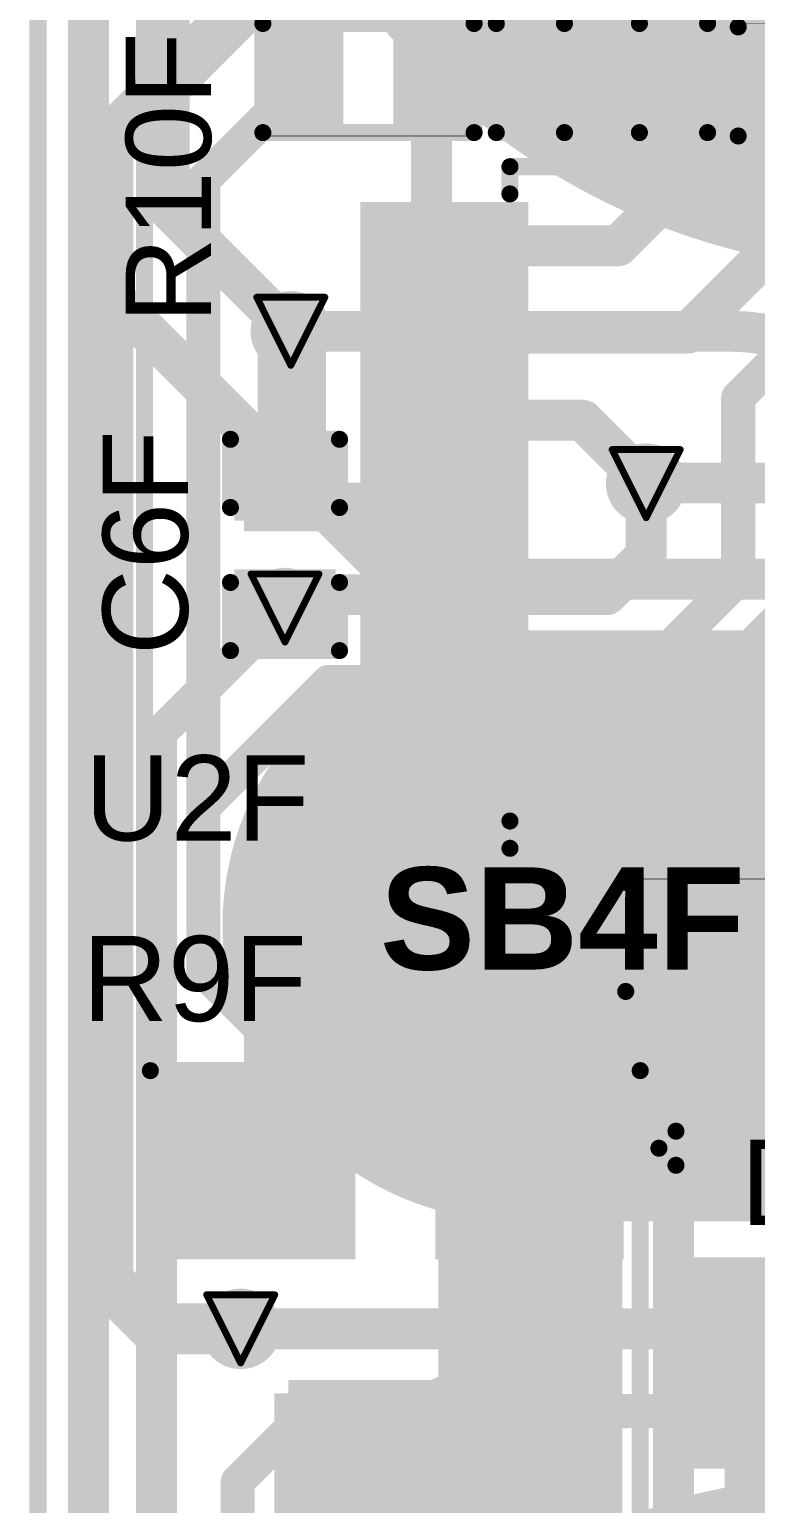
# Model space of a CAD drawing. Header units: inches. Extents: x -3.9 to 9.5, y -7 to 2.6.
# Drawn here: x 2.6662 to 2.8793, y -5.022 to -4.5895 of the extents above; entities that cross this region are included whole.
import ezdxf

# ---------------------------------------------------------------- set-up
doc = ezdxf.new("R2010")
doc.units = ezdxf.units.IN
doc.header["$MEASUREMENT"] = 0
for name, color, linetype in [('Board Outline', 216, 'Continuous'), ('Bottom Layer', 5, 'Continuous'), ('Bottom Overlay', 54, 'Continuous'), ('Bottom Paste', 16, 'Continuous'), ('Bottom Solder', 6, 'Continuous'), ('Drill Drawing', 1, 'Continuous'), ('Top Layer', 1, 'Continuous'), ('Top Overlay', 2, 'Continuous'), ('Top Paste', 8, 'Continuous'), ('Top Solder', 216, 'Continuous'), ('Via Holes', 16, 'Continuous')]:
    doc.layers.add(name, color=color, linetype=linetype)
doc.styles.add('Arial', font='', dxfattribs={"height": 0.2})
doc.styles.add('Arial_Bold', font='', dxfattribs={"height": 0.2})
doc.styles.get('Arial').set_extended_font_data('Arial')
doc.styles.get('Arial_Bold').set_extended_font_data('Arial', bold=True)

# ---------------------------------------------------------------- blocks, each defined once
blk = doc.blocks.new('14_TSSOP_36')
at = {"layer": 'Top Layer'}
for points in [[(0.08858, 0.08563), (0.12992, 0.08563), (0.12992, 0.06791), (0.08858, 0.06791)], [(0.08858, 0.06004), (0.12992, 0.06004), (0.12992, 0.04232), (0.08858, 0.04232)], [(0.08858, 0.03445), (0.12992, 0.03445), (0.12992, 0.01673), (0.08858, 0.01673)], [(0.08858, 0.00886), (0.12992, 0.00886), (0.12992, -0.00886), (0.08858, -0.00886)], [(0.08858, -0.01673), (0.12992, -0.01673), (0.12992, -0.03445), (0.08858, -0.03445)], [(0.08858, -0.04232), (0.12992, -0.04232), (0.12992, -0.06004), (0.08858, -0.06004)], [(0.08858, -0.06791), (0.12992, -0.06791), (0.12992, -0.08563), (0.08858, -0.08563)]]:
    blk.add_hatch(color=1, dxfattribs=at).paths.add_polyline_path(points)
at = {"layer": 'Top Paste'}
for points in [[(0.08858, 0.08563), (0.12992, 0.08563), (0.12992, 0.06791), (0.08858, 0.06791)], [(0.08858, 0.06004), (0.12992, 0.06004), (0.12992, 0.04232), (0.08858, 0.04232)], [(0.08858, 0.03445), (0.12992, 0.03445), (0.12992, 0.01673), (0.08858, 0.01673)], [(0.08858, 0.00886), (0.12992, 0.00886), (0.12992, -0.00886), (0.08858, -0.00886)], [(0.08858, -0.01673), (0.12992, -0.01673), (0.12992, -0.03445), (0.08858, -0.03445)], [(0.08858, -0.04232), (0.12992, -0.04232), (0.12992, -0.06004), (0.08858, -0.06004)], [(0.08858, -0.06791), (0.12992, -0.06791), (0.12992, -0.08563), (0.08858, -0.08563)]]:
    blk.add_hatch(color=8, dxfattribs=at).paths.add_polyline_path(points)
at = {"layer": 'Top Solder'}
for points in [[(0.08458, 0.08963), (0.13392, 0.08963), (0.13392, 0.06391), (0.08458, 0.06391)], [(0.08458, 0.06404), (0.13392, 0.06404), (0.13392, 0.03832), (0.08458, 0.03832)], [(0.08458, 0.03845), (0.13392, 0.03845), (0.13392, 0.01273), (0.08458, 0.01273)], [(0.08458, 0.01286), (0.13392, 0.01286), (0.13392, -0.01286), (0.08458, -0.01286)], [(0.08458, -0.01273), (0.13392, -0.01273), (0.13392, -0.03845), (0.08458, -0.03845)], [(0.08458, -0.03832), (0.13392, -0.03832), (0.13392, -0.06404), (0.08458, -0.06404)], [(0.08458, -0.06391), (0.13392, -0.06391), (0.13392, -0.08963), (0.08458, -0.08963)]]:
    blk.add_hatch(color=216, dxfattribs=at).paths.add_polyline_path(points)
at = {"layer": 'Top Overlay'}
for points in [[(0.09, 0.1, 0.005, 0.005, 0), (-0.09, 0.1, 0.005, 0.005, 0)], [(0.09, 0.1, 0.005, 0.005, 0), (0.09, 0.092, 0.005, 0.005, 0)], [(0.09, -0.092, 0.005, 0.005, 0), (0.09, -0.1, 0.005, 0.005, 0)], [(0.09, -0.1, 0.005, 0.005, 0), (-0.09, -0.1, 0.005, 0.005, 0)]]:
    blk.add_lwpolyline(points, format="xyseb", dxfattribs=at)
for points in [[(0.08875, 0.1, 0.0025, 0.0025, 1), (0.09125, 0.1, 0.0025, 0.0025, 1)], [(0.08875, 0.1, 0.0025, 0.0025, 1), (0.09125, 0.1, 0.0025, 0.0025, 1)], [(0.08875, 0.092, 0.0025, 0.0025, 1), (0.09125, 0.092, 0.0025, 0.0025, 1)], [(0.08875, -0.092, 0.0025, 0.0025, 1), (0.09125, -0.092, 0.0025, 0.0025, 1)], [(0.08875, -0.1, 0.0025, 0.0025, 1), (0.09125, -0.1, 0.0025, 0.0025, 1)], [(0.08875, -0.1, 0.0025, 0.0025, 1), (0.09125, -0.1, 0.0025, 0.0025, 1)]]:
    blk.add_lwpolyline(points, format="xyseb", close=True, dxfattribs=at)
blk = doc.blocks.new('S______B______0402_78')
at = {"layer": 'Top Layer'}
for points in [[(-0.0275, -0.0125), (-0.0275, 0.0125), (-0.0095, 0.0125), (-0.0095, -0.0125)], [(0.0095, -0.0125), (0.0095, 0.0125), (0.0275, 0.0125), (0.0275, -0.0125)]]:
    blk.add_hatch(color=1, dxfattribs=at).paths.add_polyline_path(points)
at = {"layer": 'Top Paste'}
for points in [[(-0.0275, -0.0125), (-0.0275, 0.0125), (-0.0095, 0.0125), (-0.0095, -0.0125)], [(0.0095, -0.0125), (0.0095, 0.0125), (0.0275, 0.0125), (0.0275, -0.0125)]]:
    blk.add_hatch(color=8, dxfattribs=at).paths.add_polyline_path(points)
at = {"layer": 'Top Solder'}
for points in [[(-0.02967, -0.01467), (-0.02967, 0.01467), (-0.00733, 0.01467), (-0.00733, -0.01467)], [(0.00733, -0.01467), (0.00733, 0.01467), (0.02967, 0.01467), (0.02967, -0.01467)]]:
    blk.add_hatch(color=216, dxfattribs=at).paths.add_polyline_path(points)
at = {"layer": 'Top Overlay'}
for points in [[(-0.031, 0.016, 0.005, 0.005, 0), (-0.031, -0.016, 0.005, 0.005, 0)], [(0.031, 0.016, 0.005, 0.005, 0), (-0.031, 0.016, 0.005, 0.005, 0)], [(0.031, 0.016, 0.005, 0.005, 0), (0.031, -0.016, 0.005, 0.005, 0)], [(0.031, -0.016, 0.005, 0.005, 0), (-0.031, -0.016, 0.005, 0.005, 0)], [(0.032, -0.017, 0.000127, 0.000127, 0), (-0.032, -0.017, 0.000127, 0.000127, 0)]]:
    blk.add_lwpolyline(points, format="xyseb", dxfattribs=at)
for points in [[(-0.03225, 0.016, 0.0025, 0.0025, 1), (-0.02975, 0.016, 0.0025, 0.0025, 1)], [(-0.03225, 0.016, 0.0025, 0.0025, 1), (-0.02975, 0.016, 0.0025, 0.0025, 1)], [(0.02975, 0.016, 0.0025, 0.0025, 1), (0.03225, 0.016, 0.0025, 0.0025, 1)], [(0.02975, 0.016, 0.0025, 0.0025, 1), (0.03225, 0.016, 0.0025, 0.0025, 1)], [(-0.03225, -0.016, 0.0025, 0.0025, 1), (-0.02975, -0.016, 0.0025, 0.0025, 1)], [(-0.03225, -0.016, 0.0025, 0.0025, 1), (-0.02975, -0.016, 0.0025, 0.0025, 1)], [(-0.03203, -0.017, 0.0000635, 0.0000635, 1), (-0.03197, -0.017, 0.0000635, 0.0000635, 1)], [(0.02975, -0.016, 0.0025, 0.0025, 1), (0.03225, -0.016, 0.0025, 0.0025, 1)], [(0.02975, -0.016, 0.0025, 0.0025, 1), (0.03225, -0.016, 0.0025, 0.0025, 1)], [(0.03197, -0.017, 0.0000635, 0.0000635, 1), (0.03203, -0.017, 0.0000635, 0.0000635, 1)]]:
    blk.add_lwpolyline(points, format="xyseb", close=True, dxfattribs=at)
blk = doc.blocks.new('R___0402_113')
at = {"layer": 'Top Layer'}
for points in [[(-0.0275, -0.0125), (-0.0275, 0.0125), (-0.0095, 0.0125), (-0.0095, -0.0125)], [(0.0095, -0.0125), (0.0095, 0.0125), (0.0275, 0.0125), (0.0275, -0.0125)]]:
    blk.add_hatch(color=1, dxfattribs=at).paths.add_polyline_path(points)
at = {"layer": 'Top Paste'}
for points in [[(-0.0275, -0.0125), (-0.0275, 0.0125), (-0.0095, 0.0125), (-0.0095, -0.0125)], [(0.0095, -0.0125), (0.0095, 0.0125), (0.0275, 0.0125), (0.0275, -0.0125)]]:
    blk.add_hatch(color=8, dxfattribs=at).paths.add_polyline_path(points)
at = {"layer": 'Top Solder'}
for points in [[(-0.02967, -0.01467), (-0.02967, 0.01467), (-0.00733, 0.01467), (-0.00733, -0.01467)], [(0.00733, -0.01467), (0.00733, 0.01467), (0.02967, 0.01467), (0.02967, -0.01467)]]:
    blk.add_hatch(color=216, dxfattribs=at).paths.add_polyline_path(points)
at = {"layer": 'Top Overlay'}
for points in [[(-0.031, -0.016, 0.005, 0.005, 0), (-0.031, 0.016, 0.005, 0.005, 0)], [(-0.031, 0.016, 0.005, 0.005, 0), (0.031, 0.016, 0.005, 0.005, 0)], [(0.031, -0.016, 0.005, 0.005, 0), (0.031, 0.016, 0.005, 0.005, 0)], [(-0.031, -0.016, 0.005, 0.005, 0), (0.031, -0.016, 0.005, 0.005, 0)], [(-0.032, -0.017, 0.000127, 0.000127, 0), (0.032, -0.017, 0.000127, 0.000127, 0)]]:
    blk.add_lwpolyline(points, format="xyseb", dxfattribs=at)
for points in [[(-0.03225, 0.016, 0.0025, 0.0025, 1), (-0.02975, 0.016, 0.0025, 0.0025, 1)], [(-0.03225, 0.016, 0.0025, 0.0025, 1), (-0.02975, 0.016, 0.0025, 0.0025, 1)], [(0.02975, 0.016, 0.0025, 0.0025, 1), (0.03225, 0.016, 0.0025, 0.0025, 1)], [(0.02975, 0.016, 0.0025, 0.0025, 1), (0.03225, 0.016, 0.0025, 0.0025, 1)], [(-0.03225, -0.016, 0.0025, 0.0025, 1), (-0.02975, -0.016, 0.0025, 0.0025, 1)], [(-0.03225, -0.016, 0.0025, 0.0025, 1), (-0.02975, -0.016, 0.0025, 0.0025, 1)], [(-0.03203, -0.017, 0.0000635, 0.0000635, 1), (-0.03197, -0.017, 0.0000635, 0.0000635, 1)], [(0.02975, -0.016, 0.0025, 0.0025, 1), (0.03225, -0.016, 0.0025, 0.0025, 1)], [(0.02975, -0.016, 0.0025, 0.0025, 1), (0.03225, -0.016, 0.0025, 0.0025, 1)], [(0.03197, -0.017, 0.0000635, 0.0000635, 1), (0.03203, -0.017, 0.0000635, 0.0000635, 1)]]:
    blk.add_lwpolyline(points, format="xyseb", close=True, dxfattribs=at)
blk = doc.blocks.new('TC33X_2_104E__120')
at = {"layer": 'Top Layer'}
for points in [[(0.00787, 0.12992), (0.07087, 0.12992), (0.07087, 0.07087), (0.00787, 0.07087)], [(-0.02362, 0.02362), (0.02362, 0.02362), (0.02362, -0.02362), (-0.02362, -0.02362)], [(0.05512, 0.02362), (0.10236, 0.02362), (0.10236, -0.02362), (0.05512, -0.02362)]]:
    blk.add_hatch(color=1, dxfattribs=at).paths.add_polyline_path(points)
at = {"layer": 'Top Paste'}
for points in [[(0.00787, 0.12992), (0.07087, 0.12992), (0.07087, 0.07087), (0.00787, 0.07087)], [(-0.02362, 0.02362), (0.02362, 0.02362), (0.02362, -0.02362), (-0.02362, -0.02362)], [(0.05512, 0.02362), (0.10236, 0.02362), (0.10236, -0.02362), (0.05512, -0.02362)]]:
    blk.add_hatch(color=8, dxfattribs=at).paths.add_polyline_path(points)
at = {"layer": 'Top Solder'}
for points in [[(0.00387, 0.13392), (0.07487, 0.13392), (0.07487, 0.06687), (0.00387, 0.06687)], [(-0.02762, 0.02762), (0.02762, 0.02762), (0.02762, -0.02762), (-0.02762, -0.02762)], [(0.05112, 0.02762), (0.10636, 0.02762), (0.10636, -0.02762), (0.05112, -0.02762)]]:
    blk.add_hatch(color=216, dxfattribs=at).paths.add_polyline_path(points)
at = {"layer": 'Top Overlay'}
for points in [[(-0.02063, 0.1242, 0.005, 0.005, 0), (-0.03252, 0.11231, 0.005, 0.005, 0)], [(-0.00063, 0.1242, 0.005, 0.005, 0), (-0.02063, 0.1242, 0.005, 0.005, 0)], [(0.09937, 0.1242, 0.005, 0.005, 0), (0.07937, 0.1242, 0.005, 0.005, 0)], [(0.11126, 0.11231, 0.005, 0.005, 0), (0.09937, 0.1242, 0.005, 0.005, 0)], [(-0.03252, 0.11231, 0.005, 0.005, 0), (-0.03252, -0.02776, 0.005, 0.005, 0)], [(0.11126, 0.11231, 0.005, 0.005, 0), (0.11126, -0.02776, 0.005, 0.005, 0)], [(-0.038, -0.005, 0.005, 0.005, 0), (-0.043, 0, 0.005, 0.005, 0)], [(-0.043, 0, 0.005, 0.005, 0), (-0.043, -0.01, 0.005, 0.005, 0)], [(-0.038, -0.005, 0.005, 0.005, 0), (-0.043, -0.01, 0.005, 0.005, 0)], [(0.11126, -0.02776, 0.005, 0.005, 0), (-0.03252, -0.02776, 0.005, 0.005, 0)]]:
    blk.add_lwpolyline(points, format="xyseb", dxfattribs=at)
for points in [[(-0.02188, 0.1242, 0.0025, 0.0025, 1), (-0.01938, 0.1242, 0.0025, 0.0025, 1)], [(-0.02188, 0.1242, 0.0025, 0.0025, 1), (-0.01938, 0.1242, 0.0025, 0.0025, 1)], [(-0.00188, 0.1242, 0.0025, 0.0025, 1), (0.00062, 0.1242, 0.0025, 0.0025, 1)], [(0.07812, 0.1242, 0.0025, 0.0025, 1), (0.08062, 0.1242, 0.0025, 0.0025, 1)], [(0.09812, 0.1242, 0.0025, 0.0025, 1), (0.10062, 0.1242, 0.0025, 0.0025, 1)], [(0.09812, 0.1242, 0.0025, 0.0025, 1), (0.10062, 0.1242, 0.0025, 0.0025, 1)], [(-0.03377, 0.11231, 0.0025, 0.0025, 1), (-0.03127, 0.11231, 0.0025, 0.0025, 1)], [(-0.03377, 0.11231, 0.0025, 0.0025, 1), (-0.03127, 0.11231, 0.0025, 0.0025, 1)], [(0.11001, 0.11231, 0.0025, 0.0025, 1), (0.11251, 0.11231, 0.0025, 0.0025, 1)], [(0.11001, 0.11231, 0.0025, 0.0025, 1), (0.11251, 0.11231, 0.0025, 0.0025, 1)], [(-0.04425, 0, 0.0025, 0.0025, 1), (-0.04175, 0, 0.0025, 0.0025, 1)], [(-0.04425, 0, 0.0025, 0.0025, 1), (-0.04175, 0, 0.0025, 0.0025, 1)], [(-0.03925, -0.005, 0.0025, 0.0025, 1), (-0.03675, -0.005, 0.0025, 0.0025, 1)], [(-0.03925, -0.005, 0.0025, 0.0025, 1), (-0.03675, -0.005, 0.0025, 0.0025, 1)], [(-0.04425, -0.01, 0.0025, 0.0025, 1), (-0.04175, -0.01, 0.0025, 0.0025, 1)], [(-0.04425, -0.01, 0.0025, 0.0025, 1), (-0.04175, -0.01, 0.0025, 0.0025, 1)], [(-0.03377, -0.02776, 0.0025, 0.0025, 1), (-0.03127, -0.02776, 0.0025, 0.0025, 1)], [(-0.03377, -0.02776, 0.0025, 0.0025, 1), (-0.03127, -0.02776, 0.0025, 0.0025, 1)], [(0.11001, -0.02776, 0.0025, 0.0025, 1), (0.11251, -0.02776, 0.0025, 0.0025, 1)], [(0.11001, -0.02776, 0.0025, 0.0025, 1), (0.11251, -0.02776, 0.0025, 0.0025, 1)]]:
    blk.add_lwpolyline(points, format="xyseb", close=True, dxfattribs=at)
blk = doc.blocks.new('R__0402_134')
at = {"layer": 'Top Layer'}
for points in [[(-0.0275, -0.0125), (-0.0275, 0.0125), (-0.0095, 0.0125), (-0.0095, -0.0125)], [(0.0095, -0.0125), (0.0095, 0.0125), (0.0275, 0.0125), (0.0275, -0.0125)]]:
    blk.add_hatch(color=1, dxfattribs=at).paths.add_polyline_path(points)
at = {"layer": 'Top Paste'}
for points in [[(-0.0275, -0.0125), (-0.0275, 0.0125), (-0.0095, 0.0125), (-0.0095, -0.0125)], [(0.0095, -0.0125), (0.0095, 0.0125), (0.0275, 0.0125), (0.0275, -0.0125)]]:
    blk.add_hatch(color=8, dxfattribs=at).paths.add_polyline_path(points)
at = {"layer": 'Top Solder'}
for points in [[(-0.0315, -0.0165), (-0.0315, 0.0165), (-0.0055, 0.0165), (-0.0055, -0.0165)], [(0.0055, -0.0165), (0.0055, 0.0165), (0.0315, 0.0165), (0.0315, -0.0165)]]:
    blk.add_hatch(color=216, dxfattribs=at).paths.add_polyline_path(points)
at = {"layer": 'Top Overlay'}
for points in [[(-0.031, 0.016, 0.005, 0.005, 0), (-0.031, -0.016, 0.005, 0.005, 0)], [(0.031, 0.016, 0.005, 0.005, 0), (-0.031, 0.016, 0.005, 0.005, 0)], [(0.031, 0.016, 0.005, 0.005, 0), (0.031, -0.016, 0.005, 0.005, 0)], [(0.031, -0.016, 0.005, 0.005, 0), (-0.031, -0.016, 0.005, 0.005, 0)], [(0.032, -0.017, 0.000127, 0.000127, 0), (-0.032, -0.017, 0.000127, 0.000127, 0)]]:
    blk.add_lwpolyline(points, format="xyseb", dxfattribs=at)
for points in [[(-0.03225, 0.016, 0.0025, 0.0025, 1), (-0.02975, 0.016, 0.0025, 0.0025, 1)], [(-0.03225, 0.016, 0.0025, 0.0025, 1), (-0.02975, 0.016, 0.0025, 0.0025, 1)], [(0.02975, 0.016, 0.0025, 0.0025, 1), (0.03225, 0.016, 0.0025, 0.0025, 1)], [(0.02975, 0.016, 0.0025, 0.0025, 1), (0.03225, 0.016, 0.0025, 0.0025, 1)], [(-0.03225, -0.016, 0.0025, 0.0025, 1), (-0.02975, -0.016, 0.0025, 0.0025, 1)], [(-0.03225, -0.016, 0.0025, 0.0025, 1), (-0.02975, -0.016, 0.0025, 0.0025, 1)], [(-0.03203, -0.017, 0.0000635, 0.0000635, 1), (-0.03197, -0.017, 0.0000635, 0.0000635, 1)], [(0.02975, -0.016, 0.0025, 0.0025, 1), (0.03225, -0.016, 0.0025, 0.0025, 1)], [(0.02975, -0.016, 0.0025, 0.0025, 1), (0.03225, -0.016, 0.0025, 0.0025, 1)], [(0.03197, -0.017, 0.0000635, 0.0000635, 1), (0.03203, -0.017, 0.0000635, 0.0000635, 1)]]:
    blk.add_lwpolyline(points, format="xyseb", close=True, dxfattribs=at)
blk = doc.blocks.new('_EMG________B_197')
at = {"layer": 'Bottom Layer'}
h = blk.add_hatch(color=5, dxfattribs=at)
edge = h.paths.add_edge_path()
edge.add_arc((0, 0.3932), 0.19685, 0, 360)
h = blk.add_hatch(color=5, dxfattribs=at)
edge = h.paths.add_edge_path()
edge.add_arc((-0.11417, 0.0005), 0.08268, 90, 270)
edge.add_line((-0.11417, -0.08217), (0.11417, -0.08217))
edge.add_arc((0.11417, 0.0005), 0.08268, 270, 450)
edge.add_line((0.11417, 0.08318), (-0.11417, 0.08318))
at = {"layer": 'Bottom Paste'}
h = blk.add_hatch(color=16, dxfattribs=at)
edge = h.paths.add_edge_path()
edge.add_arc((0, 0.3932), 0.19685, 0, 360)
h = blk.add_hatch(color=16, dxfattribs=at)
edge = h.paths.add_edge_path()
edge.add_arc((-0.11417, 0.0005), 0.08268, 90, 270)
edge.add_line((-0.11417, -0.08217), (0.11417, -0.08217))
edge.add_arc((0.11417, 0.0005), 0.08268, 270, 450)
edge.add_line((0.11417, 0.08318), (-0.11417, 0.08318))
at = {"layer": 'Bottom Solder'}
h = blk.add_hatch(color=6, dxfattribs=at)
edge = h.paths.add_edge_path()
edge.add_arc((0, 0.3932), 0.20085, 0, 360)
h = blk.add_hatch(color=6, dxfattribs=at)
edge = h.paths.add_edge_path()
edge.add_arc((-0.11417, 0.0005), 0.08668, 90, 270)
edge.add_line((-0.11417, -0.08617), (0.11417, -0.08617))
edge.add_arc((0.11417, 0.0005), 0.08668, 270, 450)
edge.add_line((0.11417, 0.08718), (-0.11417, 0.08718))
at = {"layer": 'Bottom Overlay'}
blk.add_lwpolyline([(-0.22375, -0.43172, 0.005, 0.005, 0), (-0.22375, 0.43172, 0.005, 0.005, 0)], format="xyseb", dxfattribs=at)
blk = doc.blocks.new('SOD_323_211')
at = {"layer": 'Top Layer'}
for points in [[(-0.02953, -0.01772), (-0.06102, -0.01772), (-0.06102, 0.01772), (-0.02953, 0.01772)], [(0.06102, -0.01772), (0.02953, -0.01772), (0.02953, 0.01772), (0.06102, 0.01772)]]:
    blk.add_hatch(color=1, dxfattribs=at).paths.add_polyline_path(points)
at = {"layer": 'Top Overlay'}
for points in [[(-0.079, 0.019), (-0.036, 0.019), (-0.036, 0.031), (-0.079, 0.031)], [(-0.079, -0.02), (-0.062, -0.02), (-0.062, 0.02), (-0.079, 0.02)], [(-0.079, -0.031), (-0.036, -0.031), (-0.036, -0.019), (-0.079, -0.019)]]:
    blk.add_hatch(color=2, dxfattribs=at).paths.add_polyline_path(points)
at = {"layer": 'Top Paste'}
for points in [[(-0.02953, -0.01772), (-0.06102, -0.01772), (-0.06102, 0.01772), (-0.02953, 0.01772)], [(0.06102, -0.01772), (0.02953, -0.01772), (0.02953, 0.01772), (0.06102, 0.01772)]]:
    blk.add_hatch(color=8, dxfattribs=at).paths.add_polyline_path(points)
at = {"layer": 'Top Solder'}
for points in [[(-0.02736, -0.01988), (-0.06319, -0.01988), (-0.06319, 0.01988), (-0.02736, 0.01988)], [(0.06319, -0.01988), (0.02736, -0.01988), (0.02736, 0.01988), (0.06319, 0.01988)]]:
    blk.add_hatch(color=216, dxfattribs=at).paths.add_polyline_path(points)
at = {"layer": 'Top Overlay'}
for points in [[(-0.036, 0.029, 0.005, 0.005, 0), (0.037, 0.029, 0.005, 0.005, 0)], [(0.037, 0.022, 0.005, 0.005, 0), (0.037, 0.029, 0.005, 0.005, 0)], [(0.037, -0.029, 0.005, 0.005, 0), (0.037, -0.022, 0.005, 0.005, 0)], [(-0.036, -0.029, 0.005, 0.005, 0), (0.037, -0.029, 0.005, 0.005, 0)]]:
    blk.add_lwpolyline(points, format="xyseb", dxfattribs=at)
for points in [[(-0.03725, 0.029, 0.0025, 0.0025, 1), (-0.03475, 0.029, 0.0025, 0.0025, 1)], [(0.03575, 0.029, 0.0025, 0.0025, 1), (0.03825, 0.029, 0.0025, 0.0025, 1)], [(0.03575, 0.029, 0.0025, 0.0025, 1), (0.03825, 0.029, 0.0025, 0.0025, 1)], [(0.03575, 0.022, 0.0025, 0.0025, 1), (0.03825, 0.022, 0.0025, 0.0025, 1)], [(0.03575, -0.022, 0.0025, 0.0025, 1), (0.03825, -0.022, 0.0025, 0.0025, 1)], [(-0.03725, -0.029, 0.0025, 0.0025, 1), (-0.03475, -0.029, 0.0025, 0.0025, 1)], [(0.03575, -0.029, 0.0025, 0.0025, 1), (0.03825, -0.029, 0.0025, 0.0025, 1)], [(0.03575, -0.029, 0.0025, 0.0025, 1), (0.03825, -0.029, 0.0025, 0.0025, 1)]]:
    blk.add_lwpolyline(points, format="xyseb", close=True, dxfattribs=at)
blk = doc.blocks.new('C___0402_225')
at = {"layer": 'Top Layer'}
for points in [[(-0.0275, -0.0125), (-0.0275, 0.0125), (-0.0095, 0.0125), (-0.0095, -0.0125)], [(0.0095, -0.0125), (0.0095, 0.0125), (0.0275, 0.0125), (0.0275, -0.0125)]]:
    blk.add_hatch(color=1, dxfattribs=at).paths.add_polyline_path(points)
at = {"layer": 'Top Paste'}
for points in [[(-0.0275, -0.0125), (-0.0275, 0.0125), (-0.0095, 0.0125), (-0.0095, -0.0125)], [(0.0095, -0.0125), (0.0095, 0.0125), (0.0275, 0.0125), (0.0275, -0.0125)]]:
    blk.add_hatch(color=8, dxfattribs=at).paths.add_polyline_path(points)
at = {"layer": 'Top Solder'}
for points in [[(-0.02986, -0.01486), (-0.02986, 0.01486), (-0.00714, 0.01486), (-0.00714, -0.01486)], [(0.00714, -0.01486), (0.00714, 0.01486), (0.02986, 0.01486), (0.02986, -0.01486)]]:
    blk.add_hatch(color=216, dxfattribs=at).paths.add_polyline_path(points)
at = {"layer": 'Top Overlay'}
for points in [[(-0.011, 0.016, 0.005, 0.005, 0), (-0.031, 0.016, 0.005, 0.005, 0)], [(-0.031, -0.016, 0.005, 0.005, 0), (-0.031, 0.016, 0.005, 0.005, 0)], [(0.031, 0.016, 0.005, 0.005, 0), (0.011, 0.016, 0.005, 0.005, 0)], [(0.031, -0.016, 0.005, 0.005, 0), (0.031, 0.016, 0.005, 0.005, 0)], [(-0.011, -0.016, 0.005, 0.005, 0), (-0.031, -0.016, 0.005, 0.005, 0)], [(0.031, -0.016, 0.005, 0.005, 0), (0.011, -0.016, 0.005, 0.005, 0)]]:
    blk.add_lwpolyline(points, format="xyseb", dxfattribs=at)
for points in [[(-0.03225, 0.016, 0.0025, 0.0025, 1), (-0.02975, 0.016, 0.0025, 0.0025, 1)], [(-0.03225, 0.016, 0.0025, 0.0025, 1), (-0.02975, 0.016, 0.0025, 0.0025, 1)], [(-0.01225, 0.016, 0.0025, 0.0025, 1), (-0.00975, 0.016, 0.0025, 0.0025, 1)], [(0.00975, 0.016, 0.0025, 0.0025, 1), (0.01225, 0.016, 0.0025, 0.0025, 1)], [(0.02975, 0.016, 0.0025, 0.0025, 1), (0.03225, 0.016, 0.0025, 0.0025, 1)], [(0.02975, 0.016, 0.0025, 0.0025, 1), (0.03225, 0.016, 0.0025, 0.0025, 1)], [(-0.03225, -0.016, 0.0025, 0.0025, 1), (-0.02975, -0.016, 0.0025, 0.0025, 1)], [(-0.03225, -0.016, 0.0025, 0.0025, 1), (-0.02975, -0.016, 0.0025, 0.0025, 1)], [(-0.01225, -0.016, 0.0025, 0.0025, 1), (-0.00975, -0.016, 0.0025, 0.0025, 1)], [(0.00975, -0.016, 0.0025, 0.0025, 1), (0.01225, -0.016, 0.0025, 0.0025, 1)], [(0.02975, -0.016, 0.0025, 0.0025, 1), (0.03225, -0.016, 0.0025, 0.0025, 1)], [(0.02975, -0.016, 0.0025, 0.0025, 1), (0.03225, -0.016, 0.0025, 0.0025, 1)]]:
    blk.add_lwpolyline(points, format="xyseb", close=True, dxfattribs=at)
blk = doc.blocks.new('C___0402_239')
at = {"layer": 'Top Layer'}
for points in [[(-0.0275, -0.0125), (-0.0275, 0.0125), (-0.0095, 0.0125), (-0.0095, -0.0125)], [(0.0095, -0.0125), (0.0095, 0.0125), (0.0275, 0.0125), (0.0275, -0.0125)]]:
    blk.add_hatch(color=1, dxfattribs=at).paths.add_polyline_path(points)
at = {"layer": 'Top Paste'}
for points in [[(-0.0275, -0.0125), (-0.0275, 0.0125), (-0.0095, 0.0125), (-0.0095, -0.0125)], [(0.0095, -0.0125), (0.0095, 0.0125), (0.0275, 0.0125), (0.0275, -0.0125)]]:
    blk.add_hatch(color=8, dxfattribs=at).paths.add_polyline_path(points)
at = {"layer": 'Top Solder'}
for points in [[(-0.02986, -0.01486), (-0.02986, 0.01486), (-0.00714, 0.01486), (-0.00714, -0.01486)], [(0.00714, -0.01486), (0.00714, 0.01486), (0.02986, 0.01486), (0.02986, -0.01486)]]:
    blk.add_hatch(color=216, dxfattribs=at).paths.add_polyline_path(points)
at = {"layer": 'Top Overlay'}
for points in [[(-0.011, 0.016, 0.005, 0.005, 0), (-0.031, 0.016, 0.005, 0.005, 0)], [(-0.031, 0.016, 0.005, 0.005, 0), (-0.031, -0.016, 0.005, 0.005, 0)], [(0.031, 0.016, 0.005, 0.005, 0), (0.011, 0.016, 0.005, 0.005, 0)], [(0.031, 0.016, 0.005, 0.005, 0), (0.031, -0.016, 0.005, 0.005, 0)], [(-0.011, -0.016, 0.005, 0.005, 0), (-0.031, -0.016, 0.005, 0.005, 0)], [(0.031, -0.016, 0.005, 0.005, 0), (0.011, -0.016, 0.005, 0.005, 0)]]:
    blk.add_lwpolyline(points, format="xyseb", dxfattribs=at)
for points in [[(-0.03225, 0.016, 0.0025, 0.0025, 1), (-0.02975, 0.016, 0.0025, 0.0025, 1)], [(-0.03225, 0.016, 0.0025, 0.0025, 1), (-0.02975, 0.016, 0.0025, 0.0025, 1)], [(-0.01225, 0.016, 0.0025, 0.0025, 1), (-0.00975, 0.016, 0.0025, 0.0025, 1)], [(0.00975, 0.016, 0.0025, 0.0025, 1), (0.01225, 0.016, 0.0025, 0.0025, 1)], [(0.02975, 0.016, 0.0025, 0.0025, 1), (0.03225, 0.016, 0.0025, 0.0025, 1)], [(0.02975, 0.016, 0.0025, 0.0025, 1), (0.03225, 0.016, 0.0025, 0.0025, 1)], [(-0.03225, -0.016, 0.0025, 0.0025, 1), (-0.02975, -0.016, 0.0025, 0.0025, 1)], [(-0.03225, -0.016, 0.0025, 0.0025, 1), (-0.02975, -0.016, 0.0025, 0.0025, 1)], [(-0.01225, -0.016, 0.0025, 0.0025, 1), (-0.00975, -0.016, 0.0025, 0.0025, 1)], [(0.00975, -0.016, 0.0025, 0.0025, 1), (0.01225, -0.016, 0.0025, 0.0025, 1)], [(0.02975, -0.016, 0.0025, 0.0025, 1), (0.03225, -0.016, 0.0025, 0.0025, 1)], [(0.02975, -0.016, 0.0025, 0.0025, 1), (0.03225, -0.016, 0.0025, 0.0025, 1)]]:
    blk.add_lwpolyline(points, format="xyseb", close=True, dxfattribs=at)

msp = doc.modelspace()

# ---------------------------------------------------------------- hatches: boundary and pattern name
at = {"layer": 'Bottom Layer'}
h = msp.add_hatch(color=5, dxfattribs=at)
edge = h.paths.add_edge_path()
edge.add_arc((2.74293, -4.67809), 0.01181, 0, 360)
h = msp.add_hatch(color=5, dxfattribs=at)
edge = h.paths.add_edge_path()
edge.add_arc((2.84723, -4.72279), 0.01181, 0, 360)
h = msp.add_hatch(color=5, dxfattribs=at)
edge = h.paths.add_edge_path()
edge.add_arc((2.74123, -4.75929), 0.01181, 0, 360)
h = msp.add_hatch(color=5, dxfattribs=at)
edge = h.paths.add_edge_path()
edge.add_arc((2.72823, -4.97079), 0.01181, 0, 360)
at = {"layer": 'Top Layer'}
for points in [[(2.84225, -4.61879), (2.89725, -4.61879), (2.89725, -4.59079), (2.84225, -4.59079)], [(2.72923, -4.73679), (2.75723, -4.73679), (2.75723, -4.71079), (2.72923, -4.71079)], [(2.75623, -4.85879), (2.82723, -4.85879), (2.82723, -4.79779), (2.75623, -4.79779)], [(2.78623, -5.05279), (2.84023, -5.05279), (2.84023, -4.89179), (2.78623, -4.89179)], [(2.87023, -5.05079), (2.95023, -5.05079), (2.95023, -4.96479), (2.87023, -4.96479)], [(2.74223, -5.03979), (2.80523, -5.03979), (2.80523, -4.98579), (2.74223, -4.98579)]]:
    msp.add_hatch(color=1, dxfattribs=at).paths.add_polyline_path(points)
h = msp.add_hatch(color=1, dxfattribs=at)
edge = h.paths.add_edge_path()
edge.add_arc((2.74293, -4.67809), 0.01181, 0, 360)
h = msp.add_hatch(color=1, dxfattribs=at)
edge = h.paths.add_edge_path()
edge.add_arc((2.84723, -4.72279), 0.01181, 0, 360)
h = msp.add_hatch(color=1, dxfattribs=at)
edge = h.paths.add_edge_path()
edge.add_arc((2.74123, -4.75929), 0.01181, 0, 360)
h = msp.add_hatch(color=1, dxfattribs=at)
edge = h.paths.add_edge_path()
edge.add_arc((2.72823, -4.97079), 0.01181, 0, 360)
at = {"layer": 'Via Holes'}
h = msp.add_hatch(color=7, dxfattribs=at)
edge = h.paths.add_edge_path()
edge.add_arc((2.74293, -4.67809), 0.00591, 0, 360)
h = msp.add_hatch(color=7, dxfattribs=at)
edge = h.paths.add_edge_path()
edge.add_arc((2.84723, -4.72279), 0.00591, 0, 360)
h = msp.add_hatch(color=7, dxfattribs=at)
edge = h.paths.add_edge_path()
edge.add_arc((2.74123, -4.75929), 0.00591, 0, 360)
h = msp.add_hatch(color=7, dxfattribs=at)
edge = h.paths.add_edge_path()
edge.add_arc((2.72823, -4.97079), 0.00591, 0, 360)

# ---------------------------------------------------------------- linework, layer by layer
at = {"layer": 'Board Outline'}
msp.add_lwpolyline([(2.66874, -5.28379, 0.005, 0.005, 0), (2.66875, -4.42333, 0.005, 0.005, 0)], format="xyseb", dxfattribs=at)
at = {"layer": 'Bottom Layer'}
for points in [[(2.70723, -4.64239, 0.012, 0.012, 0), (2.70723, -4.54079, 0.012, 0.012, 0)], [(2.68355, -4.66086, 0.012, 0.012, 0), (2.68355, -4.55411, 0.012, 0.012, 0)], [(2.70723, -4.64239, 0.012, 0.012, 0), (2.74293, -4.67809, 0.012, 0.012, 0)], [(2.68355, -5.22328, 0.012, 0.012, 0), (2.68355, -4.66086, 0.012, 0.012, 0)], [(2.68355, -4.66086, 0.012, 0.012, 0), (2.77347, -4.75079, 0.012, 0.012, 0)], [(2.74293, -4.67809, 0.012, 0.012, 0), (2.87234, -4.67809, 0.012, 0.012, 0)], [(2.87234, -4.67809, 0.012, 0.012, -0.198913), (2.91025, -4.69379, 0.012, 0.012, 0)], [(2.84723, -4.72279, 0.012, 0.012, 0), (2.84742, -4.7226, 0.012, 0.012, 0)], [(2.84742, -4.7226, 0.012, 0.012, 0), (2.93142, -4.7226, 0.012, 0.012, 0)], [(2.77347, -4.75079, 0.012, 0.012, 0), (2.95125, -4.75079, 0.012, 0.012, 0)], [(2.70455, -4.79597, 0.01, 0.01, 0), (2.74123, -4.75929, 0.01, 0.01, 0)], [(2.70455, -5.12511, 0.01, 0.01, 0), (2.70455, -4.79597, 0.01, 0.01, 0)], [(2.72823, -4.97079, 0.012, 0.012, 0), (2.99923, -4.97079, 0.012, 0.012, 0)], [(2.72736, -5.01566, 0.01, 0.01, 0), (2.74727, -4.99575, 0.01, 0.01, 0)], [(2.74727, -4.99575, 0.01, 0.01, 0), (2.99499, -4.9936, 0.01, 0.01, 0)], [(2.72736, -5.01566, 0.01, 0.01, 0), (2.72736, -5.0627, 0.01, 0.01, 0)], [(2.75223, -5.09929, 0.02, 0.02, -1.34747), (2.98373, -5.46541, 0.02, 0.02, 0)]]:
    msp.add_lwpolyline(points, format="xyseb", dxfattribs=at)
for points in [[(2.70423, -4.64239, 0.006, 0.006, 1), (2.71023, -4.64239, 0.006, 0.006, 1)], [(2.70423, -4.64239, 0.006, 0.006, 1), (2.71023, -4.64239, 0.006, 0.006, 1)], [(2.68055, -4.66086, 0.006, 0.006, 1), (2.68655, -4.66086, 0.006, 0.006, 1)], [(2.68055, -4.66086, 0.006, 0.006, 1), (2.68655, -4.66086, 0.006, 0.006, 1)], [(2.68055, -4.66086, 0.006, 0.006, 1), (2.68655, -4.66086, 0.006, 0.006, 1)], [(2.73993, -4.67809, 0.006, 0.006, 1), (2.74593, -4.67809, 0.006, 0.006, 1)], [(2.73993, -4.67809, 0.006, 0.006, 1), (2.74593, -4.67809, 0.006, 0.006, 1)], [(2.86934, -4.67809, 0.006, 0.006, 1), (2.87534, -4.67809, 0.006, 0.006, 1)], [(2.86934, -4.67809, 0.006, 0.006, 1), (2.87534, -4.67809, 0.006, 0.006, 1)], [(2.84423, -4.72279, 0.006, 0.006, 1), (2.85023, -4.72279, 0.006, 0.006, 1)], [(2.84442, -4.7226, 0.006, 0.006, 1), (2.85042, -4.7226, 0.006, 0.006, 1)], [(2.84442, -4.7226, 0.006, 0.006, 1), (2.85042, -4.7226, 0.006, 0.006, 1)], [(2.77047, -4.75079, 0.006, 0.006, 1), (2.77647, -4.75079, 0.006, 0.006, 1)], [(2.77047, -4.75079, 0.006, 0.006, 1), (2.77647, -4.75079, 0.006, 0.006, 1)], [(2.73873, -4.75929, 0.005, 0.005, 1), (2.74373, -4.75929, 0.005, 0.005, 1)], [(2.70205, -4.79597, 0.005, 0.005, 1), (2.70705, -4.79597, 0.005, 0.005, 1)], [(2.70205, -4.79597, 0.005, 0.005, 1), (2.70705, -4.79597, 0.005, 0.005, 1)], [(2.72523, -4.97079, 0.006, 0.006, 1), (2.73123, -4.97079, 0.006, 0.006, 1)], [(2.74477, -4.99575, 0.005, 0.005, 1), (2.74977, -4.99575, 0.005, 0.005, 1)], [(2.74477, -4.99575, 0.005, 0.005, 1), (2.74977, -4.99575, 0.005, 0.005, 1)], [(2.72486, -5.01566, 0.005, 0.005, 1), (2.72986, -5.01566, 0.005, 0.005, 1)], [(2.72486, -5.01566, 0.005, 0.005, 1), (2.72986, -5.01566, 0.005, 0.005, 1)]]:
    msp.add_lwpolyline(points, format="xyseb", close=True, dxfattribs=at)
at = {"layer": 'Drill Drawing'}
for points in [[(2.73293, -4.66809, 0.002, 0.002, 0), (2.75293, -4.66809, 0.002, 0.002, 0)], [(2.73293, -4.66809, 0.002, 0.002, 0), (2.74293, -4.68809, 0.002, 0.002, 0)], [(2.74293, -4.68809, 0.002, 0.002, 0), (2.75293, -4.66809, 0.002, 0.002, 0)], [(2.83723, -4.71279, 0.002, 0.002, 0), (2.85723, -4.71279, 0.002, 0.002, 0)], [(2.83723, -4.71279, 0.002, 0.002, 0), (2.84723, -4.73279, 0.002, 0.002, 0)], [(2.84723, -4.73279, 0.002, 0.002, 0), (2.85723, -4.71279, 0.002, 0.002, 0)], [(2.73123, -4.74929, 0.002, 0.002, 0), (2.75123, -4.74929, 0.002, 0.002, 0)], [(2.73123, -4.74929, 0.002, 0.002, 0), (2.74123, -4.76929, 0.002, 0.002, 0)], [(2.74123, -4.76929, 0.002, 0.002, 0), (2.75123, -4.74929, 0.002, 0.002, 0)], [(2.71823, -4.96079, 0.002, 0.002, 0), (2.73823, -4.96079, 0.002, 0.002, 0)], [(2.71823, -4.96079, 0.002, 0.002, 0), (2.72823, -4.98079, 0.002, 0.002, 0)], [(2.72823, -4.98079, 0.002, 0.002, 0), (2.73823, -4.96079, 0.002, 0.002, 0)]]:
    msp.add_lwpolyline(points, format="xyseb", dxfattribs=at)
for points in [[(2.73243, -4.66809, 0.001, 0.001, 1), (2.73343, -4.66809, 0.001, 0.001, 1)], [(2.73243, -4.66809, 0.001, 0.001, 1), (2.73343, -4.66809, 0.001, 0.001, 1)], [(2.75243, -4.66809, 0.001, 0.001, 1), (2.75343, -4.66809, 0.001, 0.001, 1)], [(2.75243, -4.66809, 0.001, 0.001, 1), (2.75343, -4.66809, 0.001, 0.001, 1)], [(2.74243, -4.68809, 0.001, 0.001, 1), (2.74343, -4.68809, 0.001, 0.001, 1)], [(2.74243, -4.68809, 0.001, 0.001, 1), (2.74343, -4.68809, 0.001, 0.001, 1)], [(2.83673, -4.71279, 0.001, 0.001, 1), (2.83773, -4.71279, 0.001, 0.001, 1)], [(2.83673, -4.71279, 0.001, 0.001, 1), (2.83773, -4.71279, 0.001, 0.001, 1)], [(2.85673, -4.71279, 0.001, 0.001, 1), (2.85773, -4.71279, 0.001, 0.001, 1)], [(2.85673, -4.71279, 0.001, 0.001, 1), (2.85773, -4.71279, 0.001, 0.001, 1)], [(2.84673, -4.73279, 0.001, 0.001, 1), (2.84773, -4.73279, 0.001, 0.001, 1)], [(2.84673, -4.73279, 0.001, 0.001, 1), (2.84773, -4.73279, 0.001, 0.001, 1)], [(2.73073, -4.74929, 0.001, 0.001, 1), (2.73173, -4.74929, 0.001, 0.001, 1)], [(2.73073, -4.74929, 0.001, 0.001, 1), (2.73173, -4.74929, 0.001, 0.001, 1)], [(2.75073, -4.74929, 0.001, 0.001, 1), (2.75173, -4.74929, 0.001, 0.001, 1)], [(2.75073, -4.74929, 0.001, 0.001, 1), (2.75173, -4.74929, 0.001, 0.001, 1)], [(2.74073, -4.76929, 0.001, 0.001, 1), (2.74173, -4.76929, 0.001, 0.001, 1)], [(2.74073, -4.76929, 0.001, 0.001, 1), (2.74173, -4.76929, 0.001, 0.001, 1)], [(2.71773, -4.96079, 0.001, 0.001, 1), (2.71873, -4.96079, 0.001, 0.001, 1)], [(2.71773, -4.96079, 0.001, 0.001, 1), (2.71873, -4.96079, 0.001, 0.001, 1)], [(2.73773, -4.96079, 0.001, 0.001, 1), (2.73873, -4.96079, 0.001, 0.001, 1)], [(2.73773, -4.96079, 0.001, 0.001, 1), (2.73873, -4.96079, 0.001, 0.001, 1)], [(2.72773, -4.98079, 0.001, 0.001, 1), (2.72873, -4.98079, 0.001, 0.001, 1)], [(2.72773, -4.98079, 0.001, 0.001, 1), (2.72873, -4.98079, 0.001, 0.001, 1)]]:
    msp.add_lwpolyline(points, format="xyseb", close=True, dxfattribs=at)
at = {"layer": 'Top Layer'}
for points in [[(2.68923, -4.62279, 0.015, 0.015, 0), (2.73923, -4.57279, 0.015, 0.015, 0)], [(2.81575, -4.60379, 0.01, 0.01, 0), (2.81575, -4.58265, 0.01, 0.01, 0)], [(2.81575, -4.60379, 0.01, 0.01, 0), (2.81975, -4.59979, 0.01, 0.01, 0)], [(2.72623, -4.62479, 0.01, 0.01, 0), (2.74723, -4.60379, 0.01, 0.01, 0)], [(2.78423, -4.65023, 0.012, 0.012, 0), (2.78423, -4.60379, 0.012, 0.012, 0)], [(2.86102, -4.631, 0.012, 0.012, 0), (2.86102, -4.61179, 0.012, 0.012, 0)], [(2.85941, -4.67861, 0.012, 0.012, 0), (2.92375, -4.61427, 0.012, 0.012, 0)], [(2.68923, -4.95679, 0.015, 0.015, 0), (2.68923, -4.62279, 0.015, 0.015, 0)], [(2.71725, -4.63377, 0.01, 0.01, 0), (2.72623, -4.62479, 0.01, 0.01, 0)], [(2.839, -4.65302, 0.012, 0.012, 0), (2.86102, -4.631, 0.012, 0.012, 0)], [(2.71725, -4.81777, 0.01, 0.01, 0), (2.71725, -4.63377, 0.01, 0.01, 0)], [(2.78423, -4.65023, 0.012, 0.012, 0), (2.7869, -4.6529, 0.012, 0.012, 0)], [(2.78701, -4.65302, 0.012, 0.012, 0), (2.788, -4.65302, 0.012, 0.012, 0)], [(2.7869, -4.6529, 0.01, 0.01, 0), (2.78701, -4.65302, 0.01, 0.01, 0)], [(2.788, -4.65302, 0.012, 0.012, 0), (2.839, -4.65302, 0.012, 0.012, 0)], [(2.87423, -4.69755, 0.01, 0.01, 0), (2.91299, -4.65879, 0.01, 0.01, 0)], [(2.74323, -4.72229, 0.02, 0.02, 0), (2.74323, -4.67839, 0.02, 0.02, 0)], [(2.78701, -4.67861, 0.012, 0.012, 0), (2.85941, -4.67861, 0.012, 0.012, 0)], [(2.87423, -4.75079, 0.01, 0.01, 0), (2.87423, -4.69755, 0.01, 0.01, 0)], [(2.788, -4.7042, 0.012, 0.012, 0), (2.82864, -4.7042, 0.012, 0.012, 0)], [(2.82864, -4.7042, 0.012, 0.012, 0), (2.84723, -4.72279, 0.012, 0.012, 0)], [(2.74323, -4.72379, 0.02, 0.02, 0), (2.74323, -4.72229, 0.02, 0.02, 0)], [(2.74123, -4.72229, 0.01, 0.01, 0), (2.74323, -4.72229, 0.01, 0.01, 0)], [(2.74323, -4.72379, 0.012, 0.012, 0), (2.74798, -4.72854, 0.012, 0.012, 0)], [(2.74323, -4.72229, 0.01, 0.01, 0), (2.74473, -4.72229, 0.01, 0.01, 0)], [(2.84723, -4.74379, 0.012, 0.012, 0), (2.84723, -4.72279, 0.012, 0.012, 0)], [(2.74798, -4.72854, 0.012, 0.012, 0), (2.78675, -4.72854, 0.012, 0.012, 0)], [(2.78675, -4.72854, 0.012, 0.012, 0), (2.788, -4.72979, 0.012, 0.012, 0)], [(2.85373, -4.79829, 0.015, 0.015, 0), (2.91025, -4.74177, 0.015, 0.015, 0)], [(2.83564, -4.75538, 0.012, 0.012, 0), (2.84723, -4.74379, 0.012, 0.012, 0)], [(2.82123, -4.80379, 0.01, 0.01, 0), (2.87423, -4.75079, 0.01, 0.01, 0)], [(2.74473, -4.75929, 0.012, 0.012, 0), (2.74864, -4.75538, 0.012, 0.012, 0)], [(2.74864, -4.75538, 0.012, 0.012, 0), (2.788, -4.75538, 0.012, 0.012, 0)], [(2.788, -4.75538, 0.012, 0.012, 0), (2.83564, -4.75538, 0.012, 0.012, 0)], [(2.74123, -4.75929, 0.012, 0.012, 0), (2.74473, -4.75929, 0.012, 0.012, 0)], [(2.71725, -4.81777, 0.01, 0.01, 0), (2.75405, -4.78097, 0.01, 0.01, 0)], [(2.75405, -4.78097, 0.01, 0.01, 0), (2.78701, -4.78097, 0.01, 0.01, 0)], [(2.85373, -4.85579, 0.015, 0.015, 0), (2.85373, -4.79829, 0.015, 0.015, 0)], [(2.71725, -4.86579, 0.01, 0.01, 0), (2.71725, -4.81777, 0.01, 0.01, 0)], [(2.79025, -4.82829, 0.01, 0.01, 0), (2.81297, -4.85101, 0.01, 0.01, 0)], [(2.81297, -4.92279, 0.022, 0.022, 0), (2.81297, -4.85101, 0.022, 0.022, 0)], [(2.85525, -5.08679, 0.012, 0.012, 0), (2.85525, -4.86079, 0.012, 0.012, 0)], [(2.71725, -4.86579, 0.01, 0.01, 0), (2.73423, -4.88277, 0.01, 0.01, 0)], [(2.73423, -4.92279, 0.01, 0.01, 0), (2.73423, -4.88277, 0.01, 0.01, 0)], [(2.79625, -4.93951, 0.01, 0.01, 0), (2.81297, -4.92279, 0.01, 0.01, 0)], [(2.79625, -4.97279, 0.01, 0.01, 0), (2.79625, -4.93951, 0.01, 0.01, 0)], [(2.68923, -4.95679, 0.015, 0.015, 0), (2.70323, -4.97079, 0.015, 0.015, 0)], [(2.70323, -4.97079, 0.015, 0.015, 0), (2.72823, -4.97079, 0.015, 0.015, 0)], [(2.77323, -5.00379, 0.01, 0.01, 0), (2.78723, -4.98979, 0.01, 0.01, 0)], [(2.74888, -5.00379, 0.01, 0.01, 0), (2.77323, -5.00379, 0.01, 0.01, 0)]]:
    msp.add_lwpolyline(points, format="xyseb", dxfattribs=at)
for points in [[(2.81725, -4.59979, 0.005, 0.005, 1), (2.82225, -4.59979, 0.005, 0.005, 1)], [(2.74473, -4.60379, 0.005, 0.005, 1), (2.74973, -4.60379, 0.005, 0.005, 1)], [(2.78123, -4.60379, 0.006, 0.006, 1), (2.78723, -4.60379, 0.006, 0.006, 1)], [(2.81325, -4.60379, 0.005, 0.005, 1), (2.81825, -4.60379, 0.005, 0.005, 1)], [(2.81325, -4.60379, 0.005, 0.005, 1), (2.81825, -4.60379, 0.005, 0.005, 1)], [(2.85802, -4.61179, 0.006, 0.006, 1), (2.86402, -4.61179, 0.006, 0.006, 1)], [(2.68548, -4.62279, 0.0075, 0.0075, 1), (2.69298, -4.62279, 0.0075, 0.0075, 1)], [(2.68548, -4.62279, 0.0075, 0.0075, 1), (2.69298, -4.62279, 0.0075, 0.0075, 1)], [(2.72373, -4.62479, 0.005, 0.005, 1), (2.72873, -4.62479, 0.005, 0.005, 1)], [(2.72373, -4.62479, 0.005, 0.005, 1), (2.72873, -4.62479, 0.005, 0.005, 1)], [(2.85802, -4.631, 0.006, 0.006, 1), (2.86402, -4.631, 0.006, 0.006, 1)], [(2.85802, -4.631, 0.006, 0.006, 1), (2.86402, -4.631, 0.006, 0.006, 1)], [(2.71475, -4.63377, 0.005, 0.005, 1), (2.71975, -4.63377, 0.005, 0.005, 1)], [(2.71475, -4.63377, 0.005, 0.005, 1), (2.71975, -4.63377, 0.005, 0.005, 1)], [(2.78123, -4.65023, 0.006, 0.006, 1), (2.78723, -4.65023, 0.006, 0.006, 1)], [(2.78123, -4.65023, 0.006, 0.006, 1), (2.78723, -4.65023, 0.006, 0.006, 1)], [(2.7839, -4.6529, 0.006, 0.006, 1), (2.7899, -4.6529, 0.006, 0.006, 1)], [(2.78401, -4.65302, 0.006, 0.006, 1), (2.79001, -4.65302, 0.006, 0.006, 1)], [(2.7844, -4.6529, 0.005, 0.005, 1), (2.7894, -4.6529, 0.005, 0.005, 1)], [(2.785, -4.65302, 0.006, 0.006, 1), (2.791, -4.65302, 0.006, 0.006, 1)], [(2.785, -4.65302, 0.006, 0.006, 1), (2.791, -4.65302, 0.006, 0.006, 1)], [(2.78451, -4.65302, 0.005, 0.005, 1), (2.78951, -4.65302, 0.005, 0.005, 1)], [(2.836, -4.65302, 0.006, 0.006, 1), (2.842, -4.65302, 0.006, 0.006, 1)], [(2.836, -4.65302, 0.006, 0.006, 1), (2.842, -4.65302, 0.006, 0.006, 1)], [(2.73823, -4.67839, 0.01, 0.01, 1), (2.74823, -4.67839, 0.01, 0.01, 1)], [(2.78401, -4.67861, 0.006, 0.006, 1), (2.79001, -4.67861, 0.006, 0.006, 1)], [(2.85641, -4.67861, 0.006, 0.006, 1), (2.86241, -4.67861, 0.006, 0.006, 1)], [(2.85641, -4.67861, 0.006, 0.006, 1), (2.86241, -4.67861, 0.006, 0.006, 1)], [(2.87173, -4.69755, 0.005, 0.005, 1), (2.87673, -4.69755, 0.005, 0.005, 1)], [(2.87173, -4.69755, 0.005, 0.005, 1), (2.87673, -4.69755, 0.005, 0.005, 1)], [(2.785, -4.7042, 0.006, 0.006, 1), (2.791, -4.7042, 0.006, 0.006, 1)], [(2.82564, -4.7042, 0.006, 0.006, 1), (2.83164, -4.7042, 0.006, 0.006, 1)], [(2.82564, -4.7042, 0.006, 0.006, 1), (2.83164, -4.7042, 0.006, 0.006, 1)], [(2.73823, -4.72229, 0.01, 0.01, 1), (2.74823, -4.72229, 0.01, 0.01, 1)], [(2.73823, -4.72229, 0.01, 0.01, 1), (2.74823, -4.72229, 0.01, 0.01, 1)], [(2.73823, -4.72379, 0.01, 0.01, 1), (2.74823, -4.72379, 0.01, 0.01, 1)], [(2.73873, -4.72229, 0.005, 0.005, 1), (2.74373, -4.72229, 0.005, 0.005, 1)], [(2.74023, -4.72379, 0.006, 0.006, 1), (2.74623, -4.72379, 0.006, 0.006, 1)], [(2.74073, -4.72229, 0.005, 0.005, 1), (2.74573, -4.72229, 0.005, 0.005, 1)], [(2.74073, -4.72229, 0.005, 0.005, 1), (2.74573, -4.72229, 0.005, 0.005, 1)], [(2.74223, -4.72229, 0.005, 0.005, 1), (2.74723, -4.72229, 0.005, 0.005, 1)], [(2.84423, -4.72279, 0.006, 0.006, 1), (2.85023, -4.72279, 0.006, 0.006, 1)], [(2.84423, -4.72279, 0.006, 0.006, 1), (2.85023, -4.72279, 0.006, 0.006, 1)], [(2.74498, -4.72854, 0.006, 0.006, 1), (2.75098, -4.72854, 0.006, 0.006, 1)], [(2.74498, -4.72854, 0.006, 0.006, 1), (2.75098, -4.72854, 0.006, 0.006, 1)], [(2.78375, -4.72854, 0.006, 0.006, 1), (2.78975, -4.72854, 0.006, 0.006, 1)], [(2.78375, -4.72854, 0.006, 0.006, 1), (2.78975, -4.72854, 0.006, 0.006, 1)], [(2.785, -4.72979, 0.006, 0.006, 1), (2.791, -4.72979, 0.006, 0.006, 1)], [(2.84423, -4.74379, 0.006, 0.006, 1), (2.85023, -4.74379, 0.006, 0.006, 1)], [(2.84423, -4.74379, 0.006, 0.006, 1), (2.85023, -4.74379, 0.006, 0.006, 1)], [(2.87173, -4.75079, 0.005, 0.005, 1), (2.87673, -4.75079, 0.005, 0.005, 1)], [(2.87173, -4.75079, 0.005, 0.005, 1), (2.87673, -4.75079, 0.005, 0.005, 1)], [(2.74564, -4.75538, 0.006, 0.006, 1), (2.75164, -4.75538, 0.006, 0.006, 1)], [(2.74564, -4.75538, 0.006, 0.006, 1), (2.75164, -4.75538, 0.006, 0.006, 1)], [(2.785, -4.75538, 0.006, 0.006, 1), (2.791, -4.75538, 0.006, 0.006, 1)], [(2.785, -4.75538, 0.006, 0.006, 1), (2.791, -4.75538, 0.006, 0.006, 1)], [(2.83264, -4.75538, 0.006, 0.006, 1), (2.83864, -4.75538, 0.006, 0.006, 1)], [(2.83264, -4.75538, 0.006, 0.006, 1), (2.83864, -4.75538, 0.006, 0.006, 1)], [(2.73823, -4.75929, 0.006, 0.006, 1), (2.74423, -4.75929, 0.006, 0.006, 1)], [(2.74173, -4.75929, 0.006, 0.006, 1), (2.74773, -4.75929, 0.006, 0.006, 1)], [(2.74173, -4.75929, 0.006, 0.006, 1), (2.74773, -4.75929, 0.006, 0.006, 1)], [(2.75155, -4.78097, 0.005, 0.005, 1), (2.75655, -4.78097, 0.005, 0.005, 1)], [(2.75155, -4.78097, 0.005, 0.005, 1), (2.75655, -4.78097, 0.005, 0.005, 1)], [(2.78451, -4.78097, 0.005, 0.005, 1), (2.78951, -4.78097, 0.005, 0.005, 1)], [(2.84998, -4.79829, 0.0075, 0.0075, 1), (2.85748, -4.79829, 0.0075, 0.0075, 1)], [(2.84998, -4.79829, 0.0075, 0.0075, 1), (2.85748, -4.79829, 0.0075, 0.0075, 1)], [(2.81873, -4.80379, 0.005, 0.005, 1), (2.82373, -4.80379, 0.005, 0.005, 1)], [(2.71475, -4.81777, 0.005, 0.005, 1), (2.71975, -4.81777, 0.005, 0.005, 1)], [(2.71475, -4.81777, 0.005, 0.005, 1), (2.71975, -4.81777, 0.005, 0.005, 1)], [(2.71475, -4.81777, 0.005, 0.005, 1), (2.71975, -4.81777, 0.005, 0.005, 1)], [(2.78775, -4.82829, 0.005, 0.005, 1), (2.79275, -4.82829, 0.005, 0.005, 1)], [(2.80747, -4.85101, 0.011, 0.011, 1), (2.81847, -4.85101, 0.011, 0.011, 1)], [(2.81047, -4.85101, 0.005, 0.005, 1), (2.81547, -4.85101, 0.005, 0.005, 1)], [(2.84998, -4.85579, 0.0075, 0.0075, 1), (2.85748, -4.85579, 0.0075, 0.0075, 1)], [(2.85225, -4.86079, 0.006, 0.006, 1), (2.85825, -4.86079, 0.006, 0.006, 1)], [(2.71475, -4.86579, 0.005, 0.005, 1), (2.71975, -4.86579, 0.005, 0.005, 1)], [(2.71475, -4.86579, 0.005, 0.005, 1), (2.71975, -4.86579, 0.005, 0.005, 1)], [(2.73173, -4.88277, 0.005, 0.005, 1), (2.73673, -4.88277, 0.005, 0.005, 1)], [(2.73173, -4.88277, 0.005, 0.005, 1), (2.73673, -4.88277, 0.005, 0.005, 1)], [(2.80747, -4.92279, 0.011, 0.011, 1), (2.81847, -4.92279, 0.011, 0.011, 1)], [(2.73173, -4.92279, 0.005, 0.005, 1), (2.73673, -4.92279, 0.005, 0.005, 1)], [(2.81047, -4.92279, 0.005, 0.005, 1), (2.81547, -4.92279, 0.005, 0.005, 1)], [(2.79375, -4.93951, 0.005, 0.005, 1), (2.79875, -4.93951, 0.005, 0.005, 1)], [(2.79375, -4.93951, 0.005, 0.005, 1), (2.79875, -4.93951, 0.005, 0.005, 1)], [(2.68548, -4.95679, 0.0075, 0.0075, 1), (2.69298, -4.95679, 0.0075, 0.0075, 1)], [(2.68548, -4.95679, 0.0075, 0.0075, 1), (2.69298, -4.95679, 0.0075, 0.0075, 1)], [(2.69948, -4.97079, 0.0075, 0.0075, 1), (2.70698, -4.97079, 0.0075, 0.0075, 1)], [(2.69948, -4.97079, 0.0075, 0.0075, 1), (2.70698, -4.97079, 0.0075, 0.0075, 1)], [(2.72448, -4.97079, 0.0075, 0.0075, 1), (2.73198, -4.97079, 0.0075, 0.0075, 1)], [(2.79375, -4.97279, 0.005, 0.005, 1), (2.79875, -4.97279, 0.005, 0.005, 1)], [(2.78473, -4.98979, 0.005, 0.005, 1), (2.78973, -4.98979, 0.005, 0.005, 1)], [(2.74638, -5.00379, 0.005, 0.005, 1), (2.75138, -5.00379, 0.005, 0.005, 1)], [(2.77073, -5.00379, 0.005, 0.005, 1), (2.77573, -5.00379, 0.005, 0.005, 1)], [(2.77073, -5.00379, 0.005, 0.005, 1), (2.77573, -5.00379, 0.005, 0.005, 1)]]:
    msp.add_lwpolyline(points, format="xyseb", close=True, dxfattribs=at)

# ---------------------------------------------------------------- block references
for name, p in [('_EMG________B_197', (2.92374, -4.85306)), ('R___0402_113', (2.76573, -4.60379)), ('SOD_323_211', (2.93123, -4.98079))]:
    msp.add_blockref(name, p)
for name, p, rotation in [('C___0402_239', (2.83425, -4.60379), 180), ('R__0402_134', (2.90525, -4.60479), 180), ('14_TSSOP_36', (2.89725, -4.72979), 180), ('C___0402_225', (2.74123, -4.74079), 270), ('S______B______0402_78', (2.87223, -4.85579), 180), ('TC33X_2_104E__120', (2.81297, -4.92279), 180)]:
    msp.add_blockref(name, p, dxfattribs=dict(rotation=rotation))

# ---------------------------------------------------------------- texts
at = {"layer": 'Top Overlay', "style": 'Arial'}
for s, p in [('R10F', (2.7195, -4.67574)), ('C6F', (2.71272, -4.77311))]:
    msp.add_text(s, height=0.025, rotation=90, dxfattribs=at).set_placement(p)
at = {"layer": 'Top Overlay'}
for s, height, style, p in [('U2F', 0.025, 'Arial', (2.68245, -4.8275)), ('SB4F', 0.03, 'Arial_Bold', (2.76909, -4.86537)), ('R9F', 0.025, 'Arial', (2.68168, -4.8805)), ('D2F', 0.025, 'Arial', (2.87491, -4.94029))]:
    msp.add_text(s, height=height, dxfattribs=dict(at, style=style)).set_placement(p)

doc.saveas('drawing.dxf')
